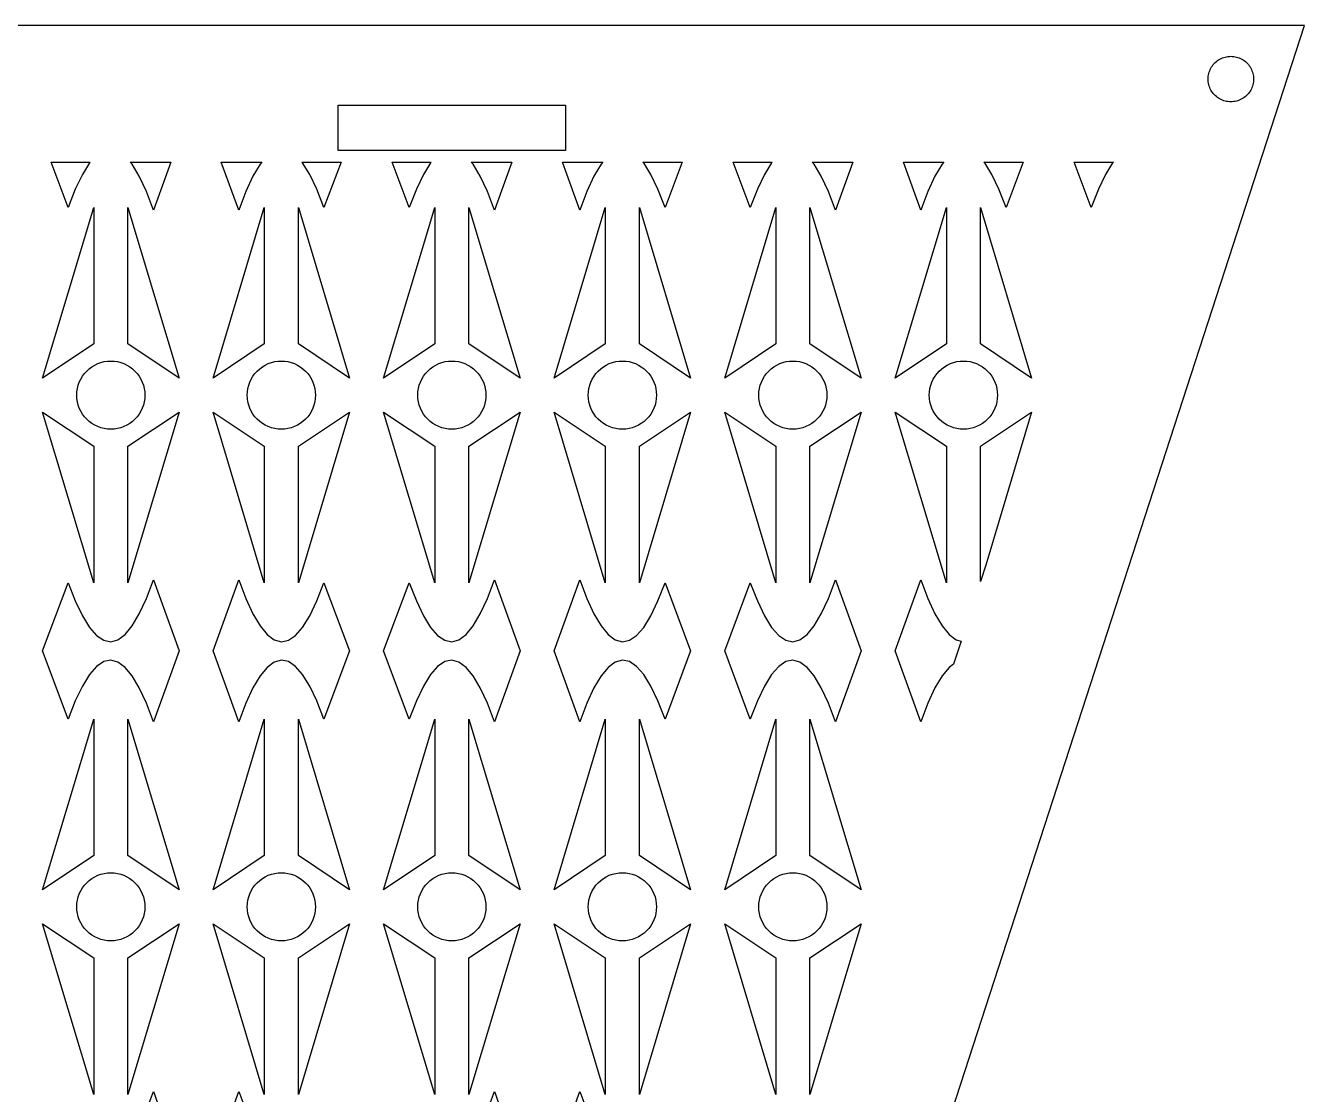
# Model space of a CAD drawing. Header units: metres. Extents: x 20 to 717, y 20 to 251.
# Drawn here: x 604.6 to 717.1, y 156.8 to 250.8 of the extents above; entities that cross this region are included whole.
import ezdxf

# ---------------------------------------------------------------- set-up
doc = ezdxf.new("R2010")
doc.units = ezdxf.units.M

msp = doc.modelspace()

# ---------------------------------------------------------------- linework, layer by layer
for p, q in [((717.081, 250.826), (567.081, 250.826)), ((642.081, 20.0001), (717.081, 250.826)), ((709.151, 247.493), (709.24, 247.582)), ((709.24, 247.582), (709.334, 247.665)), ((709.334, 247.665), (709.433, 247.742)), ((709.433, 247.742), (709.537, 247.813)), ((709.537, 247.813), (709.645, 247.877)), ((709.645, 247.877), (709.757, 247.934)), ((709.757, 247.934), (709.873, 247.984)), ((709.873, 247.984), (709.991, 248.026)), ((709.991, 248.026), (710.111, 248.062)), ((710.111, 248.062), (710.234, 248.089)), ((710.234, 248.089), (710.358, 248.109)), ((710.358, 248.109), (710.483, 248.12)), ((710.483, 248.12), (710.609, 248.124)), ((710.609, 248.124), (710.734, 248.12)), ((710.734, 248.12), (710.859, 248.109)), ((710.859, 248.109), (710.983, 248.089)), ((710.983, 248.089), (711.106, 248.062)), ((711.106, 248.062), (711.226, 248.026)), ((711.226, 248.026), (711.344, 247.984)), ((711.344, 247.984), (711.461, 247.934)), ((711.461, 247.934), (711.572, 247.877)), ((711.572, 247.877), (711.68, 247.813)), ((711.68, 247.813), (711.784, 247.742)), ((711.784, 247.742), (711.883, 247.665)), ((711.883, 247.665), (711.978, 247.582)), ((711.978, 247.582), (712.066, 247.493)), ((708.613, 246.249), (708.625, 246.375)), ((708.625, 246.375), (708.644, 246.499)), ((708.644, 246.499), (708.672, 246.621)), ((708.672, 246.621), (708.707, 246.742)), ((708.707, 246.742), (708.749, 246.86)), ((708.749, 246.86), (708.798, 246.976)), ((708.798, 246.976), (708.856, 247.087)), ((708.856, 247.087), (708.92, 247.195)), ((708.92, 247.195), (708.991, 247.3)), ((708.991, 247.3), (709.067, 247.399)), ((709.067, 247.399), (709.151, 247.493)), ((712.066, 247.493), (712.15, 247.399)), ((712.15, 247.399), (712.226, 247.3)), ((712.226, 247.3), (712.297, 247.195)), ((712.297, 247.195), (712.361, 247.087)), ((712.361, 247.087), (712.419, 246.976)), ((712.419, 246.976), (712.468, 246.86)), ((712.468, 246.86), (712.51, 246.742)), ((712.51, 246.742), (712.546, 246.621)), ((712.546, 246.621), (712.573, 246.499)), ((712.573, 246.499), (712.592, 246.375)), ((712.592, 246.375), (712.604, 246.249)), ((708.609, 246.124), (708.613, 246.249)), ((708.613, 245.998), (708.609, 246.124)), ((708.625, 245.873), (708.613, 245.998)), ((708.644, 245.749), (708.625, 245.873)), ((708.672, 245.627), (708.644, 245.749)), ((708.707, 245.506), (708.672, 245.627)), ((708.749, 245.388), (708.707, 245.506)), ((708.798, 245.273), (708.749, 245.388)), ((708.856, 245.16), (708.798, 245.273)), ((712.419, 245.273), (712.361, 245.16)), ((712.468, 245.388), (712.419, 245.273)), ((712.51, 245.506), (712.468, 245.388)), ((712.546, 245.627), (712.51, 245.506)), ((712.573, 245.749), (712.546, 245.627)), ((712.592, 245.873), (712.573, 245.749)), ((712.604, 245.998), (712.592, 245.873)), ((712.604, 246.249), (712.609, 246.124)), ((712.609, 246.124), (712.604, 245.998)), ((708.92, 245.052), (708.856, 245.16)), ((708.991, 244.948), (708.92, 245.052)), ((709.067, 244.849), (708.991, 244.948)), ((709.151, 244.755), (709.067, 244.849)), ((709.24, 244.666), (709.151, 244.755)), ((709.334, 244.583), (709.24, 244.666)), ((709.433, 244.506), (709.334, 244.583)), ((709.537, 244.436), (709.433, 244.506)), ((709.645, 244.371), (709.537, 244.436)), ((709.757, 244.315), (709.645, 244.371)), ((709.873, 244.265), (709.757, 244.315)), ((709.991, 244.222), (709.873, 244.265)), ((710.111, 244.187), (709.991, 244.222)), ((710.234, 244.159), (710.111, 244.187)), ((710.358, 244.14), (710.234, 244.159)), ((710.483, 244.128), (710.358, 244.14)), ((710.609, 244.124), (710.483, 244.128)), ((710.734, 244.128), (710.609, 244.124)), ((710.859, 244.14), (710.734, 244.128)), ((710.983, 244.159), (710.859, 244.14)), ((711.106, 244.187), (710.983, 244.159)), ((711.226, 244.222), (711.106, 244.187)), ((711.344, 244.265), (711.226, 244.222)), ((711.461, 244.315), (711.344, 244.265)), ((711.572, 244.371), (711.461, 244.315)), ((711.68, 244.436), (711.572, 244.371)), ((711.784, 244.506), (711.68, 244.436)), ((711.883, 244.583), (711.784, 244.506)), ((711.978, 244.666), (711.883, 244.583)), ((712.066, 244.755), (711.978, 244.666)), ((712.15, 244.849), (712.066, 244.755)), ((712.226, 244.948), (712.15, 244.849)), ((712.297, 245.052), (712.226, 244.948)), ((712.361, 245.16), (712.297, 245.052)), ((632.081, 239.826), (632.081, 243.826)), ((632.081, 243.826), (652.081, 243.826)), ((652.081, 243.826), (652.081, 239.826)), ((652.081, 239.826), (632.081, 239.826)), ((606.831, 238.826), (610.273, 238.826)), ((608.331, 234.826), (606.831, 238.826)), ((610.206, 238.748), (609.581, 237.736)), ((610.273, 238.826), (610.206, 238.748)), ((613.956, 238.625), (613.791, 238.826)), ((613.791, 238.826), (617.36, 238.826)), ((614.581, 237.572), (613.956, 238.625)), ((617.36, 238.826), (615.831, 234.581)), ((621.801, 238.826), (625.371, 238.826)), ((623.331, 234.581), (621.801, 238.826)), ((625.206, 238.625), (624.581, 237.572)), ((625.371, 238.826), (625.206, 238.625)), ((628.956, 238.748), (628.888, 238.826)), ((628.888, 238.826), (632.331, 238.826)), ((629.581, 237.736), (628.956, 238.748)), ((632.331, 238.826), (630.831, 234.826)), ((636.831, 238.826), (640.273, 238.826)), ((638.331, 234.826), (636.831, 238.826)), ((640.206, 238.748), (639.581, 237.736)), ((640.273, 238.826), (640.206, 238.748)), ((643.956, 238.625), (643.791, 238.826)), ((643.791, 238.826), (647.36, 238.826)), ((644.581, 237.572), (643.956, 238.625)), ((647.36, 238.826), (645.831, 234.581)), ((651.801, 238.826), (655.371, 238.826)), ((653.331, 234.581), (651.801, 238.826)), ((655.206, 238.625), (654.581, 237.572)), ((655.371, 238.826), (655.206, 238.625)), ((658.956, 238.748), (658.888, 238.826)), ((658.888, 238.826), (662.331, 238.826)), ((659.581, 237.736), (658.956, 238.748)), ((662.331, 238.826), (660.831, 234.826)), ((666.831, 238.826), (670.273, 238.826)), ((668.331, 234.826), (666.831, 238.826)), ((670.206, 238.748), (669.581, 237.736)), ((670.273, 238.826), (670.206, 238.748)), ((673.956, 238.625), (673.791, 238.826)), ((673.791, 238.826), (677.36, 238.826)), ((674.581, 237.572), (673.956, 238.625)), ((677.36, 238.826), (675.831, 234.581)), ((681.801, 238.826), (685.371, 238.826)), ((683.331, 234.581), (681.801, 238.826)), ((685.206, 238.625), (684.581, 237.572)), ((685.371, 238.826), (685.206, 238.625)), ((688.956, 238.748), (688.888, 238.826)), ((688.888, 238.826), (692.331, 238.826)), ((689.581, 237.736), (688.956, 238.748)), ((692.331, 238.826), (690.831, 234.826)), ((696.831, 238.826), (700.273, 238.826)), ((698.331, 234.826), (696.831, 238.826)), ((700.206, 238.748), (699.581, 237.736)), ((700.273, 238.826), (700.206, 238.748)), ((609.581, 237.736), (608.956, 236.429)), ((615.206, 236.224), (614.581, 237.572)), ((624.581, 237.572), (623.956, 236.224)), ((630.206, 236.429), (629.581, 237.736)), ((639.581, 237.736), (638.956, 236.429)), ((645.206, 236.224), (644.581, 237.572)), ((654.581, 237.572), (653.956, 236.224)), ((660.206, 236.429), (659.581, 237.736)), ((669.581, 237.736), (668.956, 236.429)), ((675.206, 236.224), (674.581, 237.572)), ((684.581, 237.572), (683.956, 236.224)), ((690.206, 236.429), (689.581, 237.736)), ((699.581, 237.736), (698.956, 236.429)), ((608.956, 236.429), (608.331, 234.826)), ((630.831, 234.826), (630.206, 236.429)), ((638.956, 236.429), (638.331, 234.826)), ((660.831, 234.826), (660.206, 236.429)), ((668.956, 236.429), (668.331, 234.826)), ((690.831, 234.826), (690.206, 236.429)), ((698.956, 236.429), (698.331, 234.826)), ((615.831, 234.581), (615.206, 236.224)), ((623.956, 236.224), (623.331, 234.581)), ((645.831, 234.581), (645.206, 236.224)), ((653.956, 236.224), (653.331, 234.581)), ((675.831, 234.581), (675.206, 236.224)), ((683.956, 236.224), (683.331, 234.581)), ((606.081, 219.826), (610.581, 234.825)), ((610.581, 234.825), (610.581, 222.826)), ((613.581, 222.826), (613.581, 234.825)), ((613.581, 234.825), (618.081, 219.826)), ((621.081, 219.826), (625.581, 234.825)), ((625.581, 234.825), (625.581, 222.826)), ((628.581, 222.826), (628.581, 234.825)), ((628.581, 234.825), (633.081, 219.826)), ((636.081, 219.826), (640.581, 234.825)), ((640.581, 234.825), (640.581, 222.826)), ((643.581, 222.826), (643.581, 234.825)), ((643.581, 234.825), (648.081, 219.826)), ((651.081, 219.826), (655.581, 234.825)), ((655.581, 234.825), (655.581, 222.826)), ((658.581, 222.826), (658.581, 234.825)), ((658.581, 234.825), (663.081, 219.826)), ((666.081, 219.826), (670.581, 234.825)), ((670.581, 234.825), (670.581, 222.826)), ((673.581, 222.826), (673.581, 234.825)), ((673.581, 234.825), (678.081, 219.826)), ((681.081, 219.826), (685.581, 234.825)), ((685.581, 234.825), (685.581, 222.826)), ((688.581, 222.826), (688.581, 234.825)), ((688.581, 234.825), (693.081, 219.826)), ((610.581, 222.826), (606.081, 219.826)), ((618.081, 219.826), (613.581, 222.826)), ((625.581, 222.826), (621.081, 219.826)), ((633.081, 219.826), (628.581, 222.826)), ((640.581, 222.826), (636.081, 219.826)), ((648.081, 219.826), (643.581, 222.826)), ((655.581, 222.826), (651.081, 219.826)), ((663.081, 219.826), (658.581, 222.826)), ((670.581, 222.826), (666.081, 219.826)), ((678.081, 219.826), (673.581, 222.826)), ((685.581, 222.826), (681.081, 219.826)), ((693.081, 219.826), (688.581, 222.826)), ((609.96, 220.447), (610.177, 220.646)), ((610.177, 220.646), (610.414, 220.82)), ((610.414, 220.82), (610.667, 220.972)), ((610.667, 220.972), (610.932, 221.098)), ((610.932, 221.098), (611.21, 221.197)), ((611.21, 221.197), (611.496, 221.269)), ((611.496, 221.269), (611.787, 221.312)), ((611.787, 221.312), (612.081, 221.326)), ((612.081, 221.326), (612.375, 221.312)), ((612.375, 221.312), (612.666, 221.269)), ((612.666, 221.269), (612.952, 221.197)), ((612.952, 221.197), (613.229, 221.098)), ((613.229, 221.098), (613.495, 220.972)), ((613.495, 220.972), (613.748, 220.82)), ((613.748, 220.82), (613.984, 220.646)), ((613.984, 220.646), (614.202, 220.447)), ((624.96, 220.447), (625.177, 220.646)), ((625.177, 220.646), (625.414, 220.82)), ((625.414, 220.82), (625.667, 220.972)), ((625.667, 220.972), (625.932, 221.098)), ((625.932, 221.098), (626.21, 221.197)), ((626.21, 221.197), (626.496, 221.269)), ((626.496, 221.269), (626.787, 221.312)), ((626.787, 221.312), (627.081, 221.326)), ((627.081, 221.326), (627.375, 221.312)), ((627.375, 221.312), (627.666, 221.269)), ((627.666, 221.269), (627.952, 221.197)), ((627.952, 221.197), (628.229, 221.098)), ((628.229, 221.098), (628.495, 220.972)), ((628.495, 220.972), (628.748, 220.82)), ((628.748, 220.82), (628.984, 220.646)), ((628.984, 220.646), (629.202, 220.447)), ((639.96, 220.447), (640.177, 220.646)), ((640.177, 220.646), (640.414, 220.82)), ((640.414, 220.82), (640.667, 220.972)), ((640.667, 220.972), (640.932, 221.098)), ((640.932, 221.098), (641.21, 221.197)), ((641.21, 221.197), (641.496, 221.269)), ((641.496, 221.269), (641.787, 221.312)), ((641.787, 221.312), (642.081, 221.326)), ((642.081, 221.326), (642.375, 221.312)), ((642.375, 221.312), (642.666, 221.269)), ((642.666, 221.269), (642.952, 221.197)), ((642.952, 221.197), (643.229, 221.098)), ((643.229, 221.098), (643.495, 220.972)), ((643.495, 220.972), (643.748, 220.82)), ((643.748, 220.82), (643.984, 220.646)), ((643.984, 220.646), (644.202, 220.447)), ((654.96, 220.447), (655.177, 220.646)), ((655.177, 220.646), (655.414, 220.82)), ((655.414, 220.82), (655.667, 220.972)), ((655.667, 220.972), (655.932, 221.098)), ((655.932, 221.098), (656.21, 221.197)), ((656.21, 221.197), (656.496, 221.269)), ((656.496, 221.269), (656.787, 221.312)), ((656.787, 221.312), (657.081, 221.326)), ((657.081, 221.326), (657.375, 221.312)), ((657.375, 221.312), (657.666, 221.269)), ((657.666, 221.269), (657.952, 221.197)), ((657.952, 221.197), (658.229, 221.098)), ((658.229, 221.098), (658.495, 220.972)), ((658.495, 220.972), (658.748, 220.82)), ((658.748, 220.82), (658.984, 220.646)), ((658.984, 220.646), (659.202, 220.447)), ((669.96, 220.447), (670.177, 220.646)), ((670.177, 220.646), (670.414, 220.82)), ((670.414, 220.82), (670.667, 220.972)), ((670.667, 220.972), (670.932, 221.098)), ((670.932, 221.098), (671.21, 221.197)), ((671.21, 221.197), (671.496, 221.269)), ((671.496, 221.269), (671.787, 221.312)), ((671.787, 221.312), (672.081, 221.326)), ((672.081, 221.326), (672.375, 221.312)), ((672.375, 221.312), (672.666, 221.269)), ((672.666, 221.269), (672.952, 221.197)), ((672.952, 221.197), (673.229, 221.098)), ((673.229, 221.098), (673.495, 220.972)), ((673.495, 220.972), (673.748, 220.82)), ((673.748, 220.82), (673.984, 220.646)), ((673.984, 220.646), (674.202, 220.447)), ((684.96, 220.447), (685.177, 220.646)), ((685.177, 220.646), (685.414, 220.82)), ((685.414, 220.82), (685.667, 220.972)), ((685.667, 220.972), (685.932, 221.098)), ((685.932, 221.098), (686.21, 221.197)), ((686.21, 221.197), (686.496, 221.269)), ((686.496, 221.269), (686.787, 221.312)), ((686.787, 221.312), (687.081, 221.326)), ((687.081, 221.326), (687.375, 221.312)), ((687.375, 221.312), (687.666, 221.269)), ((687.666, 221.269), (687.952, 221.197)), ((687.952, 221.197), (688.229, 221.098)), ((688.229, 221.098), (688.495, 220.972)), ((688.495, 220.972), (688.748, 220.82)), ((688.748, 220.82), (688.984, 220.646)), ((688.984, 220.646), (689.202, 220.447)), ((609.21, 219.197), (609.309, 219.475)), ((609.309, 219.475), (609.435, 219.74)), ((609.435, 219.74), (609.587, 219.993)), ((609.587, 219.993), (609.761, 220.23)), ((609.761, 220.23), (609.96, 220.447)), ((614.202, 220.447), (614.4, 220.23)), ((614.4, 220.23), (614.575, 219.993)), ((614.575, 219.993), (614.726, 219.74)), ((614.726, 219.74), (614.852, 219.475)), ((614.852, 219.475), (614.952, 219.197)), ((624.21, 219.197), (624.309, 219.475)), ((624.309, 219.475), (624.435, 219.74)), ((624.435, 219.74), (624.587, 219.993)), ((624.587, 219.993), (624.761, 220.23)), ((624.761, 220.23), (624.96, 220.447)), ((629.202, 220.447), (629.4, 220.23)), ((629.4, 220.23), (629.575, 219.993)), ((629.575, 219.993), (629.726, 219.74)), ((629.726, 219.74), (629.852, 219.475)), ((629.852, 219.475), (629.952, 219.197)), ((639.21, 219.197), (639.309, 219.475)), ((639.309, 219.475), (639.435, 219.74)), ((639.435, 219.74), (639.587, 219.993)), ((639.587, 219.993), (639.761, 220.23)), ((639.761, 220.23), (639.96, 220.447)), ((644.202, 220.447), (644.4, 220.23)), ((644.4, 220.23), (644.575, 219.993)), ((644.575, 219.993), (644.726, 219.74)), ((644.726, 219.74), (644.852, 219.475)), ((644.852, 219.475), (644.952, 219.197)), ((654.21, 219.197), (654.309, 219.475)), ((654.309, 219.475), (654.435, 219.74)), ((654.435, 219.74), (654.587, 219.993)), ((654.587, 219.993), (654.761, 220.23)), ((654.761, 220.23), (654.96, 220.447)), ((659.202, 220.447), (659.4, 220.23)), ((659.4, 220.23), (659.575, 219.993)), ((659.575, 219.993), (659.726, 219.74)), ((659.726, 219.74), (659.852, 219.475)), ((659.852, 219.475), (659.952, 219.197)), ((669.21, 219.197), (669.309, 219.475)), ((669.309, 219.475), (669.435, 219.74)), ((669.435, 219.74), (669.587, 219.993)), ((669.587, 219.993), (669.761, 220.23)), ((669.761, 220.23), (669.96, 220.447)), ((674.202, 220.447), (674.4, 220.23)), ((674.4, 220.23), (674.575, 219.993)), ((674.575, 219.993), (674.726, 219.74)), ((674.726, 219.74), (674.852, 219.475)), ((674.852, 219.475), (674.952, 219.197)), ((684.21, 219.197), (684.309, 219.475)), ((684.309, 219.475), (684.435, 219.74)), ((684.435, 219.74), (684.587, 219.993)), ((684.587, 219.993), (684.761, 220.23)), ((684.761, 220.23), (684.96, 220.447)), ((689.202, 220.447), (689.4, 220.23)), ((689.4, 220.23), (689.575, 219.993)), ((689.575, 219.993), (689.726, 219.74)), ((689.726, 219.74), (689.852, 219.475)), ((689.852, 219.475), (689.952, 219.197)), ((609.081, 218.326), (609.095, 218.62)), ((609.095, 218.032), (609.081, 218.326)), ((609.095, 218.62), (609.138, 218.911)), ((609.138, 218.911), (609.21, 219.197)), ((614.952, 219.197), (615.023, 218.911)), ((615.023, 218.911), (615.066, 218.62)), ((615.066, 218.62), (615.081, 218.326)), ((615.081, 218.326), (615.066, 218.032)), ((624.081, 218.326), (624.095, 218.62)), ((624.095, 218.032), (624.081, 218.326)), ((624.095, 218.62), (624.138, 218.911)), ((624.138, 218.911), (624.21, 219.197)), ((629.952, 219.197), (630.023, 218.911)), ((630.023, 218.911), (630.066, 218.62)), ((630.066, 218.62), (630.081, 218.326)), ((630.081, 218.326), (630.066, 218.032)), ((639.081, 218.326), (639.095, 218.62)), ((639.095, 218.032), (639.081, 218.326)), ((639.095, 218.62), (639.138, 218.911)), ((639.138, 218.911), (639.21, 219.197)), ((644.952, 219.197), (645.023, 218.911)), ((645.023, 218.911), (645.066, 218.62)), ((645.066, 218.62), (645.081, 218.326)), ((645.081, 218.326), (645.066, 218.032)), ((654.081, 218.326), (654.095, 218.62)), ((654.095, 218.032), (654.081, 218.326)), ((654.095, 218.62), (654.138, 218.911)), ((654.138, 218.911), (654.21, 219.197)), ((659.952, 219.197), (660.023, 218.911)), ((660.023, 218.911), (660.066, 218.62)), ((660.066, 218.62), (660.081, 218.326)), ((660.081, 218.326), (660.066, 218.032)), ((669.081, 218.326), (669.095, 218.62)), ((669.095, 218.032), (669.081, 218.326)), ((669.095, 218.62), (669.138, 218.911)), ((669.138, 218.911), (669.21, 219.197)), ((674.952, 219.197), (675.023, 218.911)), ((675.023, 218.911), (675.066, 218.62)), ((675.066, 218.62), (675.081, 218.326)), ((675.081, 218.326), (675.066, 218.032)), ((684.081, 218.326), (684.095, 218.62)), ((684.095, 218.032), (684.081, 218.326)), ((684.095, 218.62), (684.138, 218.911)), ((684.138, 218.911), (684.21, 219.197)), ((689.952, 219.197), (690.023, 218.911)), ((690.023, 218.911), (690.066, 218.62)), ((690.066, 218.62), (690.081, 218.326)), ((690.081, 218.326), (690.066, 218.032)), ((609.138, 217.741), (609.095, 218.032)), ((609.21, 217.455), (609.138, 217.741)), ((609.309, 217.178), (609.21, 217.455)), ((609.435, 216.912), (609.309, 217.178)), ((614.852, 217.178), (614.726, 216.912)), ((614.952, 217.455), (614.852, 217.178)), ((615.023, 217.741), (614.952, 217.455)), ((615.066, 218.032), (615.023, 217.741)), ((624.138, 217.741), (624.095, 218.032)), ((624.21, 217.455), (624.138, 217.741)), ((624.309, 217.178), (624.21, 217.455)), ((624.435, 216.912), (624.309, 217.178)), ((629.852, 217.178), (629.726, 216.912)), ((629.952, 217.455), (629.852, 217.178)), ((630.023, 217.741), (629.952, 217.455)), ((630.066, 218.032), (630.023, 217.741)), ((639.138, 217.741), (639.095, 218.032)), ((639.21, 217.455), (639.138, 217.741)), ((639.309, 217.178), (639.21, 217.455)), ((639.435, 216.912), (639.309, 217.178)), ((644.852, 217.178), (644.726, 216.912)), ((644.952, 217.455), (644.852, 217.178)), ((645.023, 217.741), (644.952, 217.455)), ((645.066, 218.032), (645.023, 217.741)), ((654.138, 217.741), (654.095, 218.032)), ((654.21, 217.455), (654.138, 217.741)), ((654.309, 217.178), (654.21, 217.455)), ((654.435, 216.912), (654.309, 217.178)), ((659.852, 217.178), (659.726, 216.912)), ((659.952, 217.455), (659.852, 217.178)), ((660.023, 217.741), (659.952, 217.455)), ((660.066, 218.032), (660.023, 217.741)), ((669.138, 217.741), (669.095, 218.032)), ((669.21, 217.455), (669.138, 217.741)), ((669.309, 217.178), (669.21, 217.455)), ((669.435, 216.912), (669.309, 217.178)), ((674.852, 217.178), (674.726, 216.912)), ((674.952, 217.455), (674.852, 217.178)), ((675.023, 217.741), (674.952, 217.455)), ((675.066, 218.032), (675.023, 217.741)), ((684.138, 217.741), (684.095, 218.032)), ((684.21, 217.455), (684.138, 217.741)), ((684.309, 217.178), (684.21, 217.455)), ((684.435, 216.912), (684.309, 217.178)), ((689.852, 217.178), (689.726, 216.912)), ((689.952, 217.455), (689.852, 217.178)), ((690.023, 217.741), (689.952, 217.455)), ((690.066, 218.032), (690.023, 217.741)), ((606.081, 216.826), (610.581, 213.826)), ((610.581, 201.827), (606.081, 216.826)), ((609.587, 216.659), (609.435, 216.912)), ((609.761, 216.423), (609.587, 216.659)), ((609.96, 216.205), (609.761, 216.423)), ((610.177, 216.007), (609.96, 216.205)), ((610.414, 215.832), (610.177, 216.007)), ((613.581, 213.826), (618.081, 216.826)), ((618.081, 216.826), (613.581, 201.827)), ((613.984, 216.007), (613.748, 215.832)), ((614.202, 216.205), (613.984, 216.007)), ((614.4, 216.423), (614.202, 216.205)), ((614.575, 216.659), (614.4, 216.423)), ((614.726, 216.912), (614.575, 216.659)), ((621.081, 216.826), (625.581, 213.826)), ((625.581, 201.827), (621.081, 216.826)), ((624.587, 216.659), (624.435, 216.912)), ((624.761, 216.423), (624.587, 216.659)), ((624.96, 216.205), (624.761, 216.423)), ((625.177, 216.007), (624.96, 216.205)), ((625.414, 215.832), (625.177, 216.007)), ((628.581, 213.826), (633.081, 216.826)), ((633.081, 216.826), (628.581, 201.827)), ((628.984, 216.007), (628.748, 215.832)), ((629.202, 216.205), (628.984, 216.007)), ((629.4, 216.423), (629.202, 216.205)), ((629.575, 216.659), (629.4, 216.423)), ((629.726, 216.912), (629.575, 216.659)), ((636.081, 216.826), (640.581, 213.826)), ((640.581, 201.827), (636.081, 216.826)), ((639.587, 216.659), (639.435, 216.912)), ((639.761, 216.423), (639.587, 216.659)), ((639.96, 216.205), (639.761, 216.423)), ((640.177, 216.007), (639.96, 216.205)), ((640.414, 215.832), (640.177, 216.007)), ((643.581, 213.826), (648.081, 216.826)), ((648.081, 216.826), (643.581, 201.827)), ((643.984, 216.007), (643.748, 215.832)), ((644.202, 216.205), (643.984, 216.007)), ((644.4, 216.423), (644.202, 216.205)), ((644.575, 216.659), (644.4, 216.423)), ((644.726, 216.912), (644.575, 216.659)), ((651.081, 216.826), (655.581, 213.826)), ((655.581, 201.827), (651.081, 216.826)), ((654.587, 216.659), (654.435, 216.912)), ((654.761, 216.423), (654.587, 216.659)), ((654.96, 216.205), (654.761, 216.423)), ((655.177, 216.007), (654.96, 216.205)), ((655.414, 215.832), (655.177, 216.007)), ((658.581, 213.826), (663.081, 216.826)), ((663.081, 216.826), (658.581, 201.827)), ((658.984, 216.007), (658.748, 215.832)), ((659.202, 216.205), (658.984, 216.007)), ((659.4, 216.423), (659.202, 216.205)), ((659.575, 216.659), (659.4, 216.423)), ((659.726, 216.912), (659.575, 216.659)), ((666.081, 216.826), (670.581, 213.826)), ((670.581, 201.827), (666.081, 216.826)), ((669.587, 216.659), (669.435, 216.912)), ((669.761, 216.423), (669.587, 216.659)), ((669.96, 216.205), (669.761, 216.423)), ((670.177, 216.007), (669.96, 216.205)), ((670.414, 215.832), (670.177, 216.007)), ((673.581, 213.826), (678.081, 216.826)), ((678.081, 216.826), (673.581, 201.827)), ((673.984, 216.007), (673.748, 215.832)), ((674.202, 216.205), (673.984, 216.007)), ((674.4, 216.423), (674.202, 216.205)), ((674.575, 216.659), (674.4, 216.423)), ((674.726, 216.912), (674.575, 216.659)), ((681.081, 216.826), (685.581, 213.826)), ((685.581, 201.827), (681.081, 216.826)), ((684.587, 216.659), (684.435, 216.912)), ((684.761, 216.423), (684.587, 216.659)), ((684.96, 216.205), (684.761, 216.423)), ((685.177, 216.007), (684.96, 216.205)), ((685.414, 215.832), (685.177, 216.007)), ((688.581, 213.826), (693.081, 216.826)), ((688.984, 216.007), (688.748, 215.832)), ((689.202, 216.205), (688.984, 216.007)), ((693.081, 216.826), (689.044, 203.369)), ((689.4, 216.423), (689.202, 216.205)), ((689.575, 216.659), (689.4, 216.423)), ((689.726, 216.912), (689.575, 216.659)), ((610.667, 215.681), (610.414, 215.832)), ((610.932, 215.555), (610.667, 215.681)), ((611.21, 215.455), (610.932, 215.555)), ((611.496, 215.384), (611.21, 215.455)), ((611.787, 215.341), (611.496, 215.384)), ((612.081, 215.326), (611.787, 215.341)), ((612.375, 215.341), (612.081, 215.326)), ((612.666, 215.384), (612.375, 215.341)), ((612.952, 215.455), (612.666, 215.384)), ((613.229, 215.555), (612.952, 215.455)), ((613.495, 215.681), (613.229, 215.555)), ((613.748, 215.832), (613.495, 215.681)), ((625.667, 215.681), (625.414, 215.832)), ((625.932, 215.555), (625.667, 215.681)), ((626.21, 215.455), (625.932, 215.555)), ((626.496, 215.384), (626.21, 215.455)), ((626.787, 215.341), (626.496, 215.384)), ((627.081, 215.326), (626.787, 215.341)), ((627.375, 215.341), (627.081, 215.326)), ((627.666, 215.384), (627.375, 215.341)), ((627.952, 215.455), (627.666, 215.384)), ((628.229, 215.555), (627.952, 215.455)), ((628.495, 215.681), (628.229, 215.555)), ((628.748, 215.832), (628.495, 215.681)), ((640.667, 215.681), (640.414, 215.832)), ((640.932, 215.555), (640.667, 215.681)), ((641.21, 215.455), (640.932, 215.555)), ((641.496, 215.384), (641.21, 215.455)), ((641.787, 215.341), (641.496, 215.384)), ((642.081, 215.326), (641.787, 215.341)), ((642.375, 215.341), (642.081, 215.326)), ((642.666, 215.384), (642.375, 215.341)), ((642.952, 215.455), (642.666, 215.384)), ((643.229, 215.555), (642.952, 215.455)), ((643.495, 215.681), (643.229, 215.555)), ((643.748, 215.832), (643.495, 215.681)), ((655.667, 215.681), (655.414, 215.832)), ((655.932, 215.555), (655.667, 215.681)), ((656.21, 215.455), (655.932, 215.555)), ((656.496, 215.384), (656.21, 215.455)), ((656.787, 215.341), (656.496, 215.384)), ((657.081, 215.326), (656.787, 215.341)), ((657.375, 215.341), (657.081, 215.326)), ((657.666, 215.384), (657.375, 215.341)), ((657.952, 215.455), (657.666, 215.384)), ((658.229, 215.555), (657.952, 215.455)), ((658.495, 215.681), (658.229, 215.555)), ((658.748, 215.832), (658.495, 215.681)), ((670.667, 215.681), (670.414, 215.832)), ((670.932, 215.555), (670.667, 215.681)), ((671.21, 215.455), (670.932, 215.555)), ((671.496, 215.384), (671.21, 215.455)), ((671.787, 215.341), (671.496, 215.384)), ((672.081, 215.326), (671.787, 215.341)), ((672.375, 215.341), (672.081, 215.326)), ((672.666, 215.384), (672.375, 215.341)), ((672.952, 215.455), (672.666, 215.384)), ((673.229, 215.555), (672.952, 215.455)), ((673.495, 215.681), (673.229, 215.555)), ((673.748, 215.832), (673.495, 215.681)), ((685.667, 215.681), (685.414, 215.832)), ((685.932, 215.555), (685.667, 215.681)), ((686.21, 215.455), (685.932, 215.555)), ((686.496, 215.384), (686.21, 215.455)), ((686.787, 215.341), (686.496, 215.384)), ((687.081, 215.326), (686.787, 215.341)), ((687.375, 215.341), (687.081, 215.326)), ((687.666, 215.384), (687.375, 215.341)), ((687.952, 215.455), (687.666, 215.384)), ((688.229, 215.555), (687.952, 215.455)), ((688.495, 215.681), (688.229, 215.555)), ((688.748, 215.832), (688.495, 215.681)), ((610.581, 213.826), (610.581, 201.827)), ((613.581, 201.827), (613.581, 213.826)), ((625.581, 213.826), (625.581, 201.827)), ((628.581, 201.827), (628.581, 213.826)), ((640.581, 213.826), (640.581, 201.827)), ((643.581, 201.827), (643.581, 213.826)), ((655.581, 213.826), (655.581, 201.827)), ((658.581, 201.827), (658.581, 213.826)), ((670.581, 213.826), (670.581, 201.827)), ((673.581, 201.827), (673.581, 213.826)), ((685.581, 213.826), (685.581, 201.827)), ((688.581, 201.945), (688.581, 213.826)), ((689.044, 203.369), (688.581, 201.945)), ((606.081, 195.826), (608.331, 201.826)), ((608.331, 201.826), (608.956, 200.224)), ((615.206, 200.429), (615.831, 202.071)), ((615.831, 202.071), (618.081, 195.826)), ((621.081, 195.826), (623.331, 202.071)), ((623.331, 202.071), (623.956, 200.429)), ((630.206, 200.224), (630.831, 201.826)), ((630.831, 201.826), (633.081, 195.826)), ((636.081, 195.826), (638.331, 201.826)), ((638.331, 201.826), (638.956, 200.224)), ((645.206, 200.429), (645.831, 202.071)), ((645.831, 202.071), (648.081, 195.826)), ((651.081, 195.826), (653.331, 202.071)), ((653.331, 202.071), (653.956, 200.429)), ((660.206, 200.224), (660.831, 201.826)), ((660.831, 201.826), (663.081, 195.826)), ((666.081, 195.826), (668.331, 201.826)), ((668.331, 201.826), (668.956, 200.224)), ((675.206, 200.429), (675.831, 202.071)), ((675.831, 202.071), (678.081, 195.826)), ((681.081, 195.826), (683.331, 202.071)), ((683.331, 202.071), (683.956, 200.429)), ((614.581, 199.08), (615.206, 200.429)), ((623.956, 200.429), (624.581, 199.08)), ((644.581, 199.08), (645.206, 200.429)), ((653.956, 200.429), (654.581, 199.08)), ((674.581, 199.08), (675.206, 200.429)), ((683.956, 200.429), (684.581, 199.08)), ((608.956, 200.224), (609.581, 198.916)), ((629.581, 198.916), (630.206, 200.224)), ((638.956, 200.224), (639.581, 198.916)), ((659.581, 198.916), (660.206, 200.224)), ((668.956, 200.224), (669.581, 198.916)), ((609.581, 198.916), (610.206, 197.904)), ((613.331, 197.269), (613.956, 198.027)), ((613.956, 198.027), (614.581, 199.08)), ((624.581, 199.08), (625.206, 198.027)), ((625.206, 198.027), (625.831, 197.269)), ((628.956, 197.904), (629.581, 198.916)), ((639.581, 198.916), (640.206, 197.904)), ((643.331, 197.269), (643.956, 198.027)), ((643.956, 198.027), (644.581, 199.08)), ((654.581, 199.08), (655.206, 198.027)), ((655.206, 198.027), (655.831, 197.269)), ((658.956, 197.904), (659.581, 198.916)), ((669.581, 198.916), (670.206, 197.904)), ((673.331, 197.269), (673.956, 198.027)), ((673.956, 198.027), (674.581, 199.08)), ((684.581, 199.08), (685.206, 198.027)), ((685.206, 198.027), (685.831, 197.269)), ((610.206, 197.904), (610.831, 197.187)), ((610.831, 197.187), (611.456, 196.765)), ((612.706, 196.806), (613.331, 197.269)), ((625.831, 197.269), (626.456, 196.806)), ((627.706, 196.765), (628.331, 197.187)), ((628.331, 197.187), (628.956, 197.904)), ((640.206, 197.904), (640.831, 197.187)), ((640.831, 197.187), (641.456, 196.765)), ((642.706, 196.806), (643.331, 197.269)), ((655.831, 197.269), (656.456, 196.806)), ((657.706, 196.765), (658.331, 197.187)), ((658.331, 197.187), (658.956, 197.904)), ((670.206, 197.904), (670.831, 197.187)), ((670.831, 197.187), (671.456, 196.765)), ((672.706, 196.806), (673.331, 197.269)), ((685.831, 197.269), (686.456, 196.806)), ((608.331, 189.826), (606.081, 195.826)), ((611.456, 196.765), (612.081, 196.638)), ((612.081, 196.638), (612.706, 196.806)), ((618.081, 195.826), (615.831, 189.581)), ((623.331, 189.581), (621.081, 195.826)), ((626.456, 196.806), (627.081, 196.638)), ((627.081, 196.638), (627.706, 196.765)), ((633.081, 195.826), (630.831, 189.826)), ((638.331, 189.826), (636.081, 195.826)), ((641.456, 196.765), (642.081, 196.638)), ((642.081, 196.638), (642.706, 196.806)), ((648.081, 195.826), (645.831, 189.581)), ((653.331, 189.581), (651.081, 195.826)), ((656.456, 196.806), (657.081, 196.638)), ((657.081, 196.638), (657.706, 196.765)), ((663.081, 195.826), (660.831, 189.826)), ((668.331, 189.826), (666.081, 195.826)), ((671.456, 196.765), (672.081, 196.638)), ((672.081, 196.638), (672.706, 196.806)), ((678.081, 195.826), (675.831, 189.581)), ((683.331, 189.581), (681.081, 195.826)), ((686.875, 196.693), (686.216, 194.67)), ((686.456, 196.806), (686.875, 196.693)), ((611.456, 194.888), (610.831, 194.466)), ((612.081, 195.015), (611.456, 194.888)), ((612.706, 194.847), (612.081, 195.015)), ((613.331, 194.384), (612.706, 194.847)), ((626.456, 194.847), (625.831, 194.384)), ((627.081, 195.015), (626.456, 194.847)), ((627.706, 194.888), (627.081, 195.015)), ((628.331, 194.466), (627.706, 194.888)), ((641.456, 194.888), (640.831, 194.466)), ((642.081, 195.015), (641.456, 194.888)), ((642.706, 194.847), (642.081, 195.015)), ((643.331, 194.384), (642.706, 194.847)), ((656.456, 194.847), (655.831, 194.384)), ((657.081, 195.015), (656.456, 194.847)), ((657.706, 194.888), (657.081, 195.015)), ((658.331, 194.466), (657.706, 194.888)), ((671.456, 194.888), (670.831, 194.466)), ((672.081, 195.015), (671.456, 194.888)), ((672.706, 194.847), (672.081, 195.015)), ((673.331, 194.384), (672.706, 194.847)), ((686.216, 194.67), (685.831, 194.384)), ((610.206, 193.748), (609.581, 192.736)), ((610.831, 194.466), (610.206, 193.748)), ((613.956, 193.625), (613.331, 194.384)), ((614.581, 192.572), (613.956, 193.625)), ((625.206, 193.625), (624.581, 192.572)), ((625.831, 194.384), (625.206, 193.625)), ((628.956, 193.748), (628.331, 194.466)), ((629.581, 192.736), (628.956, 193.748)), ((640.206, 193.748), (639.581, 192.736)), ((640.831, 194.466), (640.206, 193.748)), ((643.956, 193.625), (643.331, 194.384)), ((644.581, 192.572), (643.956, 193.625)), ((655.206, 193.625), (654.581, 192.572)), ((655.831, 194.384), (655.206, 193.625)), ((658.956, 193.748), (658.331, 194.466)), ((659.581, 192.736), (658.956, 193.748)), ((670.206, 193.748), (669.581, 192.736)), ((670.831, 194.466), (670.206, 193.748)), ((673.956, 193.625), (673.331, 194.384)), ((674.581, 192.572), (673.956, 193.625)), ((685.206, 193.625), (684.581, 192.572)), ((685.831, 194.384), (685.206, 193.625)), ((609.581, 192.736), (608.956, 191.429)), ((615.206, 191.224), (614.581, 192.572)), ((624.581, 192.572), (623.956, 191.224)), ((630.206, 191.429), (629.581, 192.736)), ((639.581, 192.736), (638.956, 191.429)), ((645.206, 191.224), (644.581, 192.572)), ((654.581, 192.572), (653.956, 191.224)), ((660.206, 191.429), (659.581, 192.736)), ((669.581, 192.736), (668.956, 191.429)), ((675.206, 191.224), (674.581, 192.572)), ((684.581, 192.572), (683.956, 191.224)), ((608.956, 191.429), (608.331, 189.826)), ((630.831, 189.826), (630.206, 191.429)), ((638.956, 191.429), (638.331, 189.826)), ((660.831, 189.826), (660.206, 191.429)), ((668.956, 191.429), (668.331, 189.826)), ((615.831, 189.581), (615.206, 191.224)), ((623.956, 191.224), (623.331, 189.581)), ((645.831, 189.581), (645.206, 191.224)), ((653.956, 191.224), (653.331, 189.581)), ((675.831, 189.581), (675.206, 191.224)), ((683.956, 191.224), (683.331, 189.581)), ((606.081, 174.826), (610.581, 189.825)), ((610.581, 189.825), (610.581, 177.826)), ((613.581, 177.826), (613.581, 189.825)), ((613.581, 189.825), (618.081, 174.826)), ((621.081, 174.826), (625.581, 189.825)), ((625.581, 189.825), (625.581, 177.826)), ((628.581, 177.826), (628.581, 189.825)), ((628.581, 189.825), (633.081, 174.826)), ((636.081, 174.826), (640.581, 189.825)), ((640.581, 189.825), (640.581, 177.826)), ((643.581, 177.826), (643.581, 189.825)), ((643.581, 189.825), (648.081, 174.826)), ((651.081, 174.826), (655.581, 189.825)), ((655.581, 189.825), (655.581, 177.826)), ((658.581, 177.826), (658.581, 189.825)), ((658.581, 189.825), (663.081, 174.826)), ((666.081, 174.826), (670.581, 189.825)), ((670.581, 189.825), (670.581, 177.826)), ((673.581, 177.826), (673.581, 189.825)), ((673.581, 189.825), (678.081, 174.826)), ((610.581, 177.826), (606.081, 174.826)), ((618.081, 174.826), (613.581, 177.826)), ((625.581, 177.826), (621.081, 174.826)), ((633.081, 174.826), (628.581, 177.826)), ((640.581, 177.826), (636.081, 174.826)), ((648.081, 174.826), (643.581, 177.826)), ((655.581, 177.826), (651.081, 174.826)), ((663.081, 174.826), (658.581, 177.826)), ((670.581, 177.826), (666.081, 174.826)), ((678.081, 174.826), (673.581, 177.826)), ((609.96, 175.447), (610.177, 175.646)), ((610.177, 175.646), (610.414, 175.82)), ((610.414, 175.82), (610.667, 175.972)), ((610.667, 175.972), (610.932, 176.098)), ((610.932, 176.098), (611.21, 176.197)), ((611.21, 176.197), (611.496, 176.269)), ((611.496, 176.269), (611.787, 176.312)), ((611.787, 176.312), (612.081, 176.326)), ((612.081, 176.326), (612.375, 176.312)), ((612.375, 176.312), (612.666, 176.269)), ((612.666, 176.269), (612.952, 176.197)), ((612.952, 176.197), (613.229, 176.098)), ((613.229, 176.098), (613.495, 175.972)), ((613.495, 175.972), (613.748, 175.82)), ((613.748, 175.82), (613.984, 175.646)), ((613.984, 175.646), (614.202, 175.447)), ((624.96, 175.447), (625.177, 175.646)), ((625.177, 175.646), (625.414, 175.82)), ((625.414, 175.82), (625.667, 175.972)), ((625.667, 175.972), (625.932, 176.098)), ((625.932, 176.098), (626.21, 176.197)), ((626.21, 176.197), (626.496, 176.269)), ((626.496, 176.269), (626.787, 176.312)), ((626.787, 176.312), (627.081, 176.326)), ((627.081, 176.326), (627.375, 176.312)), ((627.375, 176.312), (627.666, 176.269)), ((627.666, 176.269), (627.952, 176.197)), ((627.952, 176.197), (628.229, 176.098)), ((628.229, 176.098), (628.495, 175.972)), ((628.495, 175.972), (628.748, 175.82)), ((628.748, 175.82), (628.984, 175.646)), ((628.984, 175.646), (629.202, 175.447)), ((639.96, 175.447), (640.177, 175.646)), ((640.177, 175.646), (640.414, 175.82)), ((640.414, 175.82), (640.667, 175.972)), ((640.667, 175.972), (640.932, 176.098)), ((640.932, 176.098), (641.21, 176.197)), ((641.21, 176.197), (641.496, 176.269)), ((641.496, 176.269), (641.787, 176.312)), ((641.787, 176.312), (642.081, 176.326)), ((642.081, 176.326), (642.375, 176.312)), ((642.375, 176.312), (642.666, 176.269)), ((642.666, 176.269), (642.952, 176.197)), ((642.952, 176.197), (643.229, 176.098)), ((643.229, 176.098), (643.495, 175.972)), ((643.495, 175.972), (643.748, 175.82)), ((643.748, 175.82), (643.984, 175.646)), ((643.984, 175.646), (644.202, 175.447)), ((654.96, 175.447), (655.177, 175.646)), ((655.177, 175.646), (655.414, 175.82)), ((655.414, 175.82), (655.667, 175.972)), ((655.667, 175.972), (655.932, 176.098)), ((655.932, 176.098), (656.21, 176.197)), ((656.21, 176.197), (656.496, 176.269)), ((656.496, 176.269), (656.787, 176.312)), ((656.787, 176.312), (657.081, 176.326)), ((657.081, 176.326), (657.375, 176.312)), ((657.375, 176.312), (657.666, 176.269)), ((657.666, 176.269), (657.952, 176.197)), ((657.952, 176.197), (658.229, 176.098)), ((658.229, 176.098), (658.495, 175.972)), ((658.495, 175.972), (658.748, 175.82)), ((658.748, 175.82), (658.984, 175.646)), ((658.984, 175.646), (659.202, 175.447)), ((669.96, 175.447), (670.177, 175.646)), ((670.177, 175.646), (670.414, 175.82)), ((670.414, 175.82), (670.667, 175.972)), ((670.667, 175.972), (670.932, 176.098)), ((670.932, 176.098), (671.21, 176.197)), ((671.21, 176.197), (671.496, 176.269)), ((671.496, 176.269), (671.787, 176.312)), ((671.787, 176.312), (672.081, 176.326)), ((672.081, 176.326), (672.375, 176.312)), ((672.375, 176.312), (672.666, 176.269)), ((672.666, 176.269), (672.952, 176.197)), ((672.952, 176.197), (673.229, 176.098)), ((673.229, 176.098), (673.495, 175.972)), ((673.495, 175.972), (673.748, 175.82)), ((673.748, 175.82), (673.984, 175.646)), ((673.984, 175.646), (674.202, 175.447)), ((609.21, 174.197), (609.309, 174.475)), ((609.309, 174.475), (609.435, 174.74)), ((609.435, 174.74), (609.587, 174.993)), ((609.587, 174.993), (609.761, 175.23)), ((609.761, 175.23), (609.96, 175.447)), ((614.202, 175.447), (614.4, 175.23)), ((614.4, 175.23), (614.575, 174.993)), ((614.575, 174.993), (614.726, 174.74)), ((614.726, 174.74), (614.852, 174.475)), ((614.852, 174.475), (614.952, 174.197)), ((624.21, 174.197), (624.309, 174.475)), ((624.309, 174.475), (624.435, 174.74)), ((624.435, 174.74), (624.587, 174.993)), ((624.587, 174.993), (624.761, 175.23)), ((624.761, 175.23), (624.96, 175.447)), ((629.202, 175.447), (629.4, 175.23)), ((629.4, 175.23), (629.575, 174.993)), ((629.575, 174.993), (629.726, 174.74)), ((629.726, 174.74), (629.852, 174.475)), ((629.852, 174.475), (629.952, 174.197)), ((639.21, 174.197), (639.309, 174.475)), ((639.309, 174.475), (639.435, 174.74)), ((639.435, 174.74), (639.587, 174.993)), ((639.587, 174.993), (639.761, 175.23)), ((639.761, 175.23), (639.96, 175.447)), ((644.202, 175.447), (644.4, 175.23)), ((644.4, 175.23), (644.575, 174.993)), ((644.575, 174.993), (644.726, 174.74)), ((644.726, 174.74), (644.852, 174.475)), ((644.852, 174.475), (644.952, 174.197)), ((654.21, 174.197), (654.309, 174.475)), ((654.309, 174.475), (654.435, 174.74)), ((654.435, 174.74), (654.587, 174.993)), ((654.587, 174.993), (654.761, 175.23)), ((654.761, 175.23), (654.96, 175.447)), ((659.202, 175.447), (659.4, 175.23)), ((659.4, 175.23), (659.575, 174.993)), ((659.575, 174.993), (659.726, 174.74)), ((659.726, 174.74), (659.852, 174.475)), ((659.852, 174.475), (659.952, 174.197)), ((669.21, 174.197), (669.309, 174.475)), ((669.309, 174.475), (669.435, 174.74)), ((669.435, 174.74), (669.587, 174.993)), ((669.587, 174.993), (669.761, 175.23)), ((669.761, 175.23), (669.96, 175.447)), ((674.202, 175.447), (674.4, 175.23)), ((674.4, 175.23), (674.575, 174.993)), ((674.575, 174.993), (674.726, 174.74)), ((674.726, 174.74), (674.852, 174.475)), ((674.852, 174.475), (674.952, 174.197)), ((609.081, 173.326), (609.095, 173.62)), ((609.095, 173.032), (609.081, 173.326)), ((609.095, 173.62), (609.138, 173.911)), ((609.138, 173.911), (609.21, 174.197)), ((614.952, 174.197), (615.023, 173.911)), ((615.023, 173.911), (615.066, 173.62)), ((615.066, 173.62), (615.081, 173.326)), ((615.081, 173.326), (615.066, 173.032)), ((624.081, 173.326), (624.095, 173.62)), ((624.095, 173.032), (624.081, 173.326)), ((624.095, 173.62), (624.138, 173.911)), ((624.138, 173.911), (624.21, 174.197)), ((629.952, 174.197), (630.023, 173.911)), ((630.023, 173.911), (630.066, 173.62)), ((630.066, 173.62), (630.081, 173.326)), ((630.081, 173.326), (630.066, 173.032)), ((639.081, 173.326), (639.095, 173.62)), ((639.095, 173.032), (639.081, 173.326)), ((639.095, 173.62), (639.138, 173.911)), ((639.138, 173.911), (639.21, 174.197)), ((644.952, 174.197), (645.023, 173.911)), ((645.023, 173.911), (645.066, 173.62)), ((645.066, 173.62), (645.081, 173.326)), ((645.081, 173.326), (645.066, 173.032)), ((654.081, 173.326), (654.095, 173.62)), ((654.095, 173.032), (654.081, 173.326)), ((654.095, 173.62), (654.138, 173.911)), ((654.138, 173.911), (654.21, 174.197)), ((659.952, 174.197), (660.023, 173.911)), ((660.023, 173.911), (660.066, 173.62)), ((660.066, 173.62), (660.081, 173.326)), ((660.081, 173.326), (660.066, 173.032)), ((669.081, 173.326), (669.095, 173.62)), ((669.095, 173.032), (669.081, 173.326)), ((669.095, 173.62), (669.138, 173.911)), ((669.138, 173.911), (669.21, 174.197)), ((674.952, 174.197), (675.023, 173.911)), ((675.023, 173.911), (675.066, 173.62)), ((675.066, 173.62), (675.081, 173.326)), ((675.081, 173.326), (675.066, 173.032)), ((609.138, 172.741), (609.095, 173.032)), ((609.21, 172.455), (609.138, 172.741)), ((609.309, 172.178), (609.21, 172.455)), ((609.435, 171.912), (609.309, 172.178)), ((614.852, 172.178), (614.726, 171.912)), ((614.952, 172.455), (614.852, 172.178)), ((615.023, 172.741), (614.952, 172.455)), ((615.066, 173.032), (615.023, 172.741)), ((624.138, 172.741), (624.095, 173.032)), ((624.21, 172.455), (624.138, 172.741)), ((624.309, 172.178), (624.21, 172.455)), ((624.435, 171.912), (624.309, 172.178)), ((629.852, 172.178), (629.726, 171.912)), ((629.952, 172.455), (629.852, 172.178)), ((630.023, 172.741), (629.952, 172.455)), ((630.066, 173.032), (630.023, 172.741)), ((639.138, 172.741), (639.095, 173.032)), ((639.21, 172.455), (639.138, 172.741)), ((639.309, 172.178), (639.21, 172.455)), ((639.435, 171.912), (639.309, 172.178)), ((644.852, 172.178), (644.726, 171.912)), ((644.952, 172.455), (644.852, 172.178)), ((645.023, 172.741), (644.952, 172.455)), ((645.066, 173.032), (645.023, 172.741)), ((654.138, 172.741), (654.095, 173.032)), ((654.21, 172.455), (654.138, 172.741)), ((654.309, 172.178), (654.21, 172.455)), ((654.435, 171.912), (654.309, 172.178)), ((659.852, 172.178), (659.726, 171.912)), ((659.952, 172.455), (659.852, 172.178)), ((660.023, 172.741), (659.952, 172.455)), ((660.066, 173.032), (660.023, 172.741)), ((669.138, 172.741), (669.095, 173.032)), ((669.21, 172.455), (669.138, 172.741)), ((669.309, 172.178), (669.21, 172.455)), ((669.435, 171.912), (669.309, 172.178)), ((674.852, 172.178), (674.726, 171.912)), ((674.952, 172.455), (674.852, 172.178)), ((675.023, 172.741), (674.952, 172.455)), ((675.066, 173.032), (675.023, 172.741)), ((606.081, 171.826), (610.581, 168.826)), ((610.581, 156.827), (606.081, 171.826)), ((609.587, 171.659), (609.435, 171.912)), ((609.761, 171.423), (609.587, 171.659)), ((609.96, 171.205), (609.761, 171.423)), ((610.177, 171.007), (609.96, 171.205)), ((610.414, 170.832), (610.177, 171.007)), ((613.581, 168.826), (618.081, 171.826)), ((618.081, 171.826), (613.581, 156.827)), ((613.984, 171.007), (613.748, 170.832)), ((614.202, 171.205), (613.984, 171.007)), ((614.4, 171.423), (614.202, 171.205)), ((614.575, 171.659), (614.4, 171.423)), ((614.726, 171.912), (614.575, 171.659)), ((621.081, 171.826), (625.581, 168.826)), ((625.581, 156.827), (621.081, 171.826)), ((624.587, 171.659), (624.435, 171.912)), ((624.761, 171.423), (624.587, 171.659)), ((624.96, 171.205), (624.761, 171.423)), ((625.177, 171.007), (624.96, 171.205)), ((625.414, 170.832), (625.177, 171.007)), ((628.581, 168.826), (633.081, 171.826)), ((633.081, 171.826), (628.581, 156.827)), ((628.984, 171.007), (628.748, 170.832)), ((629.202, 171.205), (628.984, 171.007)), ((629.4, 171.423), (629.202, 171.205)), ((629.575, 171.659), (629.4, 171.423)), ((629.726, 171.912), (629.575, 171.659)), ((636.081, 171.826), (640.581, 168.826)), ((640.581, 156.827), (636.081, 171.826)), ((639.587, 171.659), (639.435, 171.912)), ((639.761, 171.423), (639.587, 171.659)), ((639.96, 171.205), (639.761, 171.423)), ((640.177, 171.007), (639.96, 171.205)), ((640.414, 170.832), (640.177, 171.007)), ((643.581, 168.826), (648.081, 171.826)), ((648.081, 171.826), (643.581, 156.827)), ((643.984, 171.007), (643.748, 170.832)), ((644.202, 171.205), (643.984, 171.007)), ((644.4, 171.423), (644.202, 171.205)), ((644.575, 171.659), (644.4, 171.423)), ((644.726, 171.912), (644.575, 171.659)), ((651.081, 171.826), (655.581, 168.826)), ((655.581, 156.827), (651.081, 171.826)), ((654.587, 171.659), (654.435, 171.912)), ((654.761, 171.423), (654.587, 171.659)), ((654.96, 171.205), (654.761, 171.423)), ((655.177, 171.007), (654.96, 171.205)), ((655.414, 170.832), (655.177, 171.007)), ((658.581, 168.826), (663.081, 171.826)), ((663.081, 171.826), (658.581, 156.827)), ((658.984, 171.007), (658.748, 170.832)), ((659.202, 171.205), (658.984, 171.007)), ((659.4, 171.423), (659.202, 171.205)), ((659.575, 171.659), (659.4, 171.423)), ((659.726, 171.912), (659.575, 171.659)), ((666.081, 171.826), (670.581, 168.826)), ((670.581, 156.827), (666.081, 171.826)), ((669.587, 171.659), (669.435, 171.912)), ((669.761, 171.423), (669.587, 171.659)), ((669.96, 171.205), (669.761, 171.423)), ((670.177, 171.007), (669.96, 171.205)), ((670.414, 170.832), (670.177, 171.007)), ((673.581, 168.826), (678.081, 171.826)), ((678.081, 171.826), (673.581, 156.827)), ((673.984, 171.007), (673.748, 170.832)), ((674.202, 171.205), (673.984, 171.007)), ((674.4, 171.423), (674.202, 171.205)), ((674.575, 171.659), (674.4, 171.423)), ((674.726, 171.912), (674.575, 171.659)), ((610.667, 170.681), (610.414, 170.832)), ((610.932, 170.555), (610.667, 170.681)), ((611.21, 170.455), (610.932, 170.555)), ((611.496, 170.384), (611.21, 170.455)), ((611.787, 170.341), (611.496, 170.384)), ((612.081, 170.326), (611.787, 170.341)), ((612.375, 170.341), (612.081, 170.326)), ((612.666, 170.384), (612.375, 170.341)), ((612.952, 170.455), (612.666, 170.384)), ((613.229, 170.555), (612.952, 170.455)), ((613.495, 170.681), (613.229, 170.555)), ((613.748, 170.832), (613.495, 170.681)), ((625.667, 170.681), (625.414, 170.832)), ((625.932, 170.555), (625.667, 170.681)), ((626.21, 170.455), (625.932, 170.555)), ((626.496, 170.384), (626.21, 170.455)), ((626.787, 170.341), (626.496, 170.384)), ((627.081, 170.326), (626.787, 170.341)), ((627.375, 170.341), (627.081, 170.326)), ((627.666, 170.384), (627.375, 170.341)), ((627.952, 170.455), (627.666, 170.384)), ((628.229, 170.555), (627.952, 170.455)), ((628.495, 170.681), (628.229, 170.555)), ((628.748, 170.832), (628.495, 170.681)), ((640.667, 170.681), (640.414, 170.832)), ((640.932, 170.555), (640.667, 170.681)), ((641.21, 170.455), (640.932, 170.555)), ((641.496, 170.384), (641.21, 170.455)), ((641.787, 170.341), (641.496, 170.384)), ((642.081, 170.326), (641.787, 170.341)), ((642.375, 170.341), (642.081, 170.326)), ((642.666, 170.384), (642.375, 170.341)), ((642.952, 170.455), (642.666, 170.384)), ((643.229, 170.555), (642.952, 170.455)), ((643.495, 170.681), (643.229, 170.555)), ((643.748, 170.832), (643.495, 170.681)), ((655.667, 170.681), (655.414, 170.832)), ((655.932, 170.555), (655.667, 170.681)), ((656.21, 170.455), (655.932, 170.555)), ((656.496, 170.384), (656.21, 170.455)), ((656.787, 170.341), (656.496, 170.384)), ((657.081, 170.326), (656.787, 170.341)), ((657.375, 170.341), (657.081, 170.326)), ((657.666, 170.384), (657.375, 170.341)), ((657.952, 170.455), (657.666, 170.384)), ((658.229, 170.555), (657.952, 170.455)), ((658.495, 170.681), (658.229, 170.555)), ((658.748, 170.832), (658.495, 170.681)), ((670.667, 170.681), (670.414, 170.832)), ((670.932, 170.555), (670.667, 170.681)), ((671.21, 170.455), (670.932, 170.555)), ((671.496, 170.384), (671.21, 170.455)), ((671.787, 170.341), (671.496, 170.384)), ((672.081, 170.326), (671.787, 170.341)), ((672.375, 170.341), (672.081, 170.326)), ((672.666, 170.384), (672.375, 170.341)), ((672.952, 170.455), (672.666, 170.384)), ((673.229, 170.555), (672.952, 170.455)), ((673.495, 170.681), (673.229, 170.555)), ((673.748, 170.832), (673.495, 170.681)), ((610.581, 168.826), (610.581, 156.827)), ((613.581, 156.827), (613.581, 168.826)), ((625.581, 168.826), (625.581, 156.827)), ((628.581, 156.827), (628.581, 168.826)), ((640.581, 168.826), (640.581, 156.827)), ((643.581, 156.827), (643.581, 168.826)), ((655.581, 168.826), (655.581, 156.827)), ((658.581, 156.827), (658.581, 168.826)), ((670.581, 168.826), (670.581, 156.827)), ((673.581, 156.827), (673.581, 168.826)), ((615.206, 155.429), (615.831, 157.071)), ((615.831, 157.071), (618.081, 150.826)), ((621.081, 150.826), (623.331, 157.071)), ((623.331, 157.071), (623.956, 155.429)), ((645.206, 155.429), (645.831, 157.071)), ((645.831, 157.071), (648.081, 150.826)), ((651.081, 150.826), (653.331, 157.071)), ((653.331, 157.071), (653.956, 155.429))]:
    msp.add_line(p, q)

doc.saveas('drawing.dxf')
